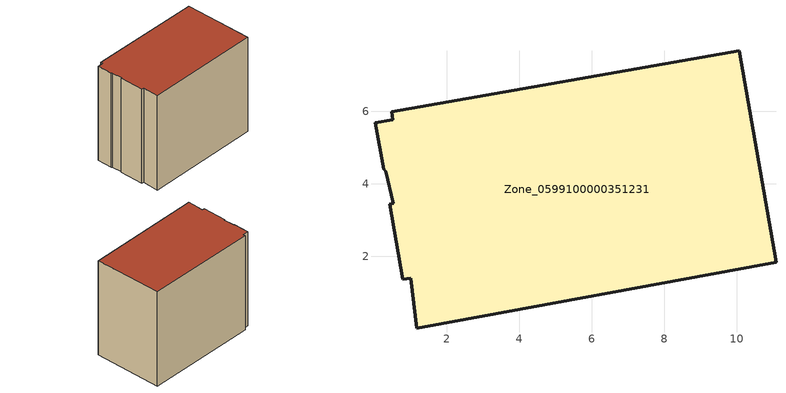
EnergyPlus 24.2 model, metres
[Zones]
Zone_0599100000351231
 floor ground (C_G): 0.04,5.68 0.51,5.78 0.48,5.99 10.06,7.67 11.08,1.84 1.18,0.03 1.01,1.41 0.79,1.38 0.43,3.44 0.52,3.46 0.32,4.36 0.26,4.41 z0
 wall outside (C_F): 1.01,1.41 1.18,0.03 11.08,1.84 10.06,7.67 0.48,5.99 0.51,5.78 0.04,5.68 0.26,4.41 0.32,4.36 0.52,3.46 0.43,3.44 0.79,1.38 1.01,1.41 z0:8.6
 roof outside (C_R): 0.51,5.78 0.04,5.68 0.26,4.41 0.32,4.36 0.52,3.46 0.43,3.44 0.79,1.38 1.01,1.41 1.18,0.03 11.08,1.84 10.06,7.67 0.48,5.99 z8.6
[BUILDING]
Pand.0599100000351231: North Axis=0; Terrain=City; Loads Convergence Tolerance Value=0.04; Temperature Convergence Tolerance Value=0.4; Solar Distribution=FullExterior; Maximum Number of Warmup Days=25; Minimum Number of Warmup Days=1
[Site:Location]
Rotterdam.The.Hague.AP_ZH_NLD Design_Conditions: Latitude=51.96; Longitude=4.45; Time Zone=1; Elevation=-4.5
[SITE:GROUNDTEMPERATURE:BUILDINGSURFACE]
18, 18, 18, 18, 18, 18, 18, 18, 18, 18, 18, 18
[MATERIAL] Thermal Absorptance=0.9; Solar Absorptance=0.7; Visible Absorptance=0.7
Name | Roughness | Thickness | Conductivity | Density | Specific Heat
G.TI.1992-2005 | MediumSmooth | 0.15 | 0.06 | 540 | 1210
F.TI.1992-2005 | Rough | 0.3 | 0.12 | 1920 | 840
R.TI.1992-2005 | MediumRough | 0.2 | 0.08 | 1500 | 1000
[CONSTRUCTION]
C_G: G.TI.1992-2005
C_F: F.TI.1992-2005
C_R: R.TI.1992-2005
[ZONE]
Zone_0599100000351231: Type=1; Multiplier=1; Ceiling Height=Autocalculate; Volume=Autocalculate; Floor Area=autocalculate; Part of Total Floor Area=Yes
[ZONEINFILTRATION:DESIGNFLOWRATE]
Infil_Zone_0599100000351231: Zone or ZoneList or Space or SpaceList=Zone_0599100000351231; Schedule=AlwaysOn; Design Flow Rate Calculation Method=Flow/Area; Flow Rate per Floor Area=0.0015; Constant Term Coefficient=1; Temperature Term Coefficient=0; Velocity Term Coefficient=0; Velocity Squared Term Coefficient=0
[HVACTEMPLATE:ZONE:IDEALLOADSAIRSYSTEM]
Zone_0599100000351231: Maximum Heating Supply Air Temperature=50; Minimum Cooling Supply Air Temperature=13; Maximum Heating Supply Air Humidity Ratio=0.0156; Minimum Cooling Supply Air Humidity Ratio=0.0077; Heating Limit=NoLimit; Cooling Limit=NoLimit; Dehumidification Control Type=ConstantSensibleHeatRatio; Cooling Sensible Heat Ratio=0.7; Dehumidification Setpoint=60; Humidification Control Type=None; Humidification Setpoint=30; Outdoor Air Method=None; Outdoor Air Flow Rate per Person=0.00944; Outdoor Air Flow Rate per Zone Floor Area=0; Outdoor Air Flow Rate per Zone=0; Demand Controlled Ventilation Type=None; Outdoor Air Economizer Type=NoEconomizer; Heat Recovery Type=None; Sensible Heat Recovery Effectiveness=0.7; Latent Heat Recovery Effectiveness=0.65
[ZONECONTROL:THERMOSTAT]
ThermostatControl_Zone_0599100000351231: Zone or ZoneList=Zone_0599100000351231; Control Type Schedule=DualSetpointControlType; Control 1=Thermostat_Zone_0599100000351231; Temperature Difference Between Cutout And Setpoint=0
[THERMOSTATSETPOINT:DUALSETPOINT]
Thermostat_Zone_0599100000351231: Heating Setpoint Temperature Schedule=HeatingSetpoint_Zone_0599100000351231; Cooling Setpoint Temperature Schedule=CoolingSetpoint_Zone_0599100000351231
[SCHEDULE:COMPACT]
HeatingSetpoint_Zone_0599100000351231: Through: 12/31, For: AllDays, Until: 24:00, 21
CoolingSetpoint_Zone_0599100000351231: Through: 12/31, For: AllDays, Until: 24:00, 24
DualSetpointControlType: Through: 12/31, For: AllDays, Until: 24:00, 4
AlwaysOn: Through: 12/31, For: AllDays, Until: 24:00, 1
